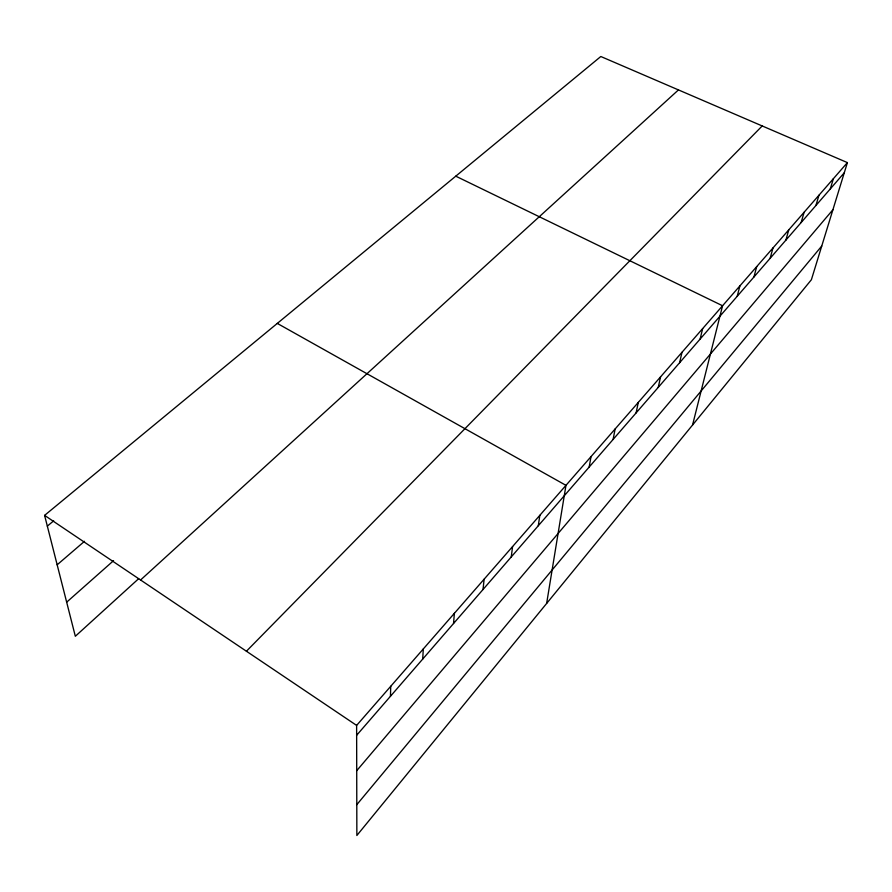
<?xml version="1.0" encoding="UTF-8"?>
<svg xmlns="http://www.w3.org/2000/svg" width="892" height="892" viewBox="0 0 892 892"><rect width="100%" height="100%" fill="white"/><g stroke="black" fill="none" stroke-linecap="round" stroke-linejoin="round"><path stroke-width="1.34" d="M390.44 696.295L390.741 686.271M422.708 659.088L423.299 648.941M453.526 623.519L454.385 613.283M483.018 589.512L484.122 579.198M511.25 556.942L512.577 546.573M538.3 525.734L539.827 515.308M546.64 603.438L565.963 485.348L277.289 323.406M589.166 467.062L591.039 456.581M613.094 439.455L615.134 428.963M636.107 412.907L638.282 402.403M658.251 387.362L660.559 376.87M679.581 362.765L682.001 352.284M700.131 339.06L702.651 328.59M692.56 425.016L722.565 305.755L455.767 176.17M737.205 296.289L739.914 285.864M753.93 276.988L756.717 266.596M770.142 258.29L772.996 247.92M785.874 240.149L788.784 229.824M801.127 222.554L804.105 212.263M815.935 205.472L818.956 195.225M830.307 188.892L833.384 178.679M847.4 162.612L811.386 279.731L356.856 835.492L356.622 725.408L847.4 162.612L600.818 56.508L44.6 515.375L75.329 636.275L138.65 578.696M356.789 804.684L821.733 246.069M356.722 770.699L832.905 209.754M356.644 735.287L844.278 172.78M246.426 651.227L762.203 125.95M140.59 579.978L678.455 89.914M66.666 602.178L113.54 560.678M57.166 564.803L84.506 541.31M47.332 526.124L53.687 520.828M44.6 515.375L356.622 725.408"/></g></svg>
